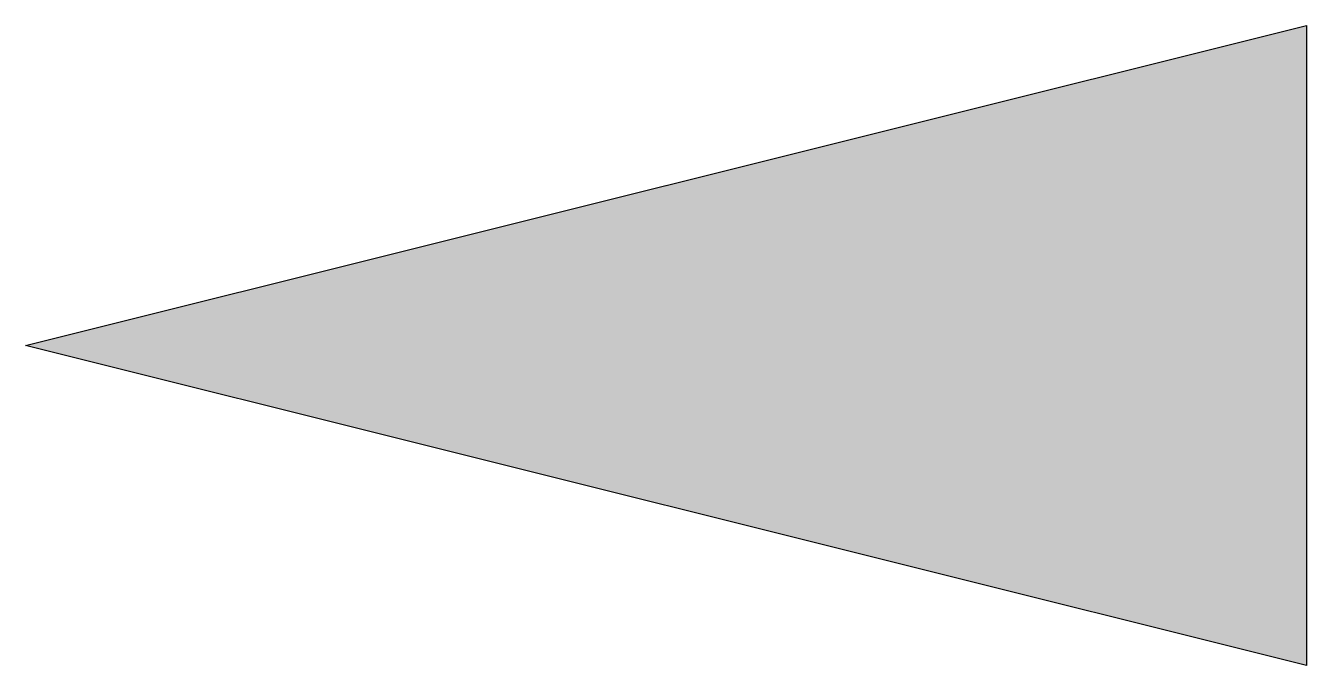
# Model space of a CAD drawing. Header units: millimetres. Extents: x 1172.416 to 1172.707, y -1488.69 to -1488.545.
import ezdxf

# ---------------------------------------------------------------- set-up
doc = ezdxf.new("R2010")
doc.units = ezdxf.units.MM
doc.layers.add('Símbolos_Gráficos', color=1, linetype='Continuous')

msp = doc.modelspace()

# ---------------------------------------------------------------- hatches: boundary and pattern name
at = {"layer": 'Símbolos_Gráficos'}
msp.add_hatch(color=256, dxfattribs=at).paths.add_polyline_path([(1172.41582, -1488.61744), (1172.70686, -1488.54468), (1172.70686, -1488.6902)])

# ---------------------------------------------------------------- linework, layer by layer
at = {"layer": 'Símbolos_Gráficos', "color": 2}
for p, q in [((1172.41582, -1488.61744), (1172.70686, -1488.54468)), ((1172.70686, -1488.54468), (1172.70686, -1488.6902)), ((1172.70686, -1488.6902), (1172.41582, -1488.61744))]:
    msp.add_line(p, q, dxfattribs=at)

doc.saveas('drawing.dxf')
